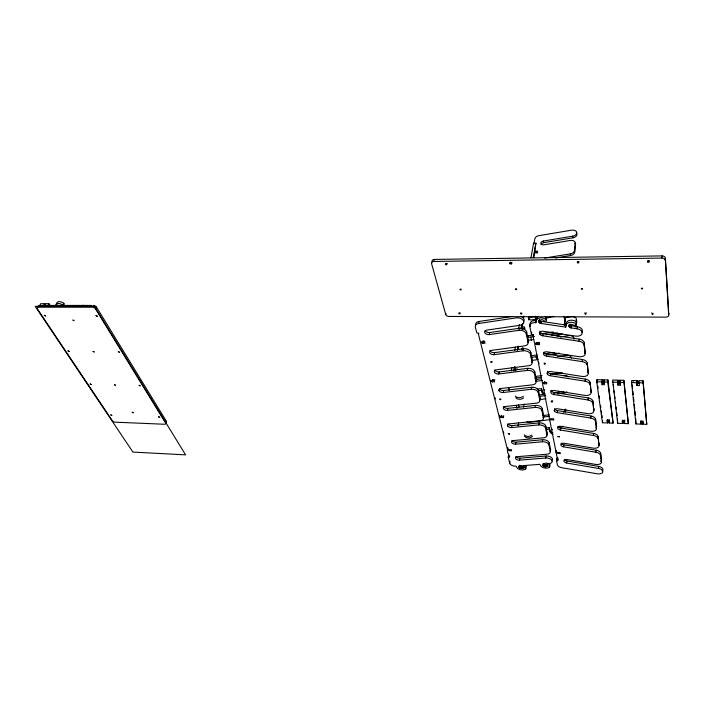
<?xml version="1.0" encoding="UTF-8"?>
<svg xmlns="http://www.w3.org/2000/svg" width="704" height="704" viewBox="0 0 704 704"><rect width="100%" height="100%" fill="white"/><g stroke="black" fill="none" stroke-linecap="round" stroke-linejoin="round"><path stroke-width="1.06" d="M668.624 312.057L665.535 260.295L665.482 261.378M431.834 262.548L431.561 263.56L445.764 314.591A2.763 1.804 13.4 0 0 448.941 316.457L665.773 317.134A3.062 1.998 3 0 0 668.703 315.146L668.8 312.99A3.062 1.998 3 0 1 668.457 313.984M503.73 406.586A3.194 1.892 10.9 0 0 507.883 408.364L535.436 405.416A5.174 3.071 9.8 0 1 542.256 408.698L543.726 415.897L543.435 417.921A5.148 3.018 9.8 0 1 540.074 420.798L509.485 423.843A3.142 1.822 10.9 0 0 507.487 425.181L507.478 425.339A3.142 1.822 10.9 0 0 511.676 427.574L538.815 424.926A5.095 2.957 9.8 0 1 545.512 428.12L546.929 435.054A5.051 2.904 9.8 0 1 543.611 437.809L513.524 440.546A3.089 1.76 10.8 0 0 511.746 442.605A3.089 1.76 10.8 0 0 515.671 444.154L542.362 441.769A5.007 2.842 9.8 0 1 548.935 444.884L550.299 451.572A4.972 2.798 9.8 0 1 547.026 454.194L517.431 456.667A3.036 1.69 10.8 0 0 515.486 457.882L515.478 458.031A3.036 1.69 10.8 0 0 519.517 460.143L545.785 458.005A4.919 2.737 9.8 0 1 551.989 460.434A4.919 2.737 9.8 0 1 548.988 463.61C541.138 461.393 541.42 468.688 547.474 466.127A1.214 0.678 9.8 0 1 548.539 465.942L548.856 466.013A1.214 0.678 9.8 0 1 549.639 466.954L549.569 467.034A4.884 2.702 9.9 0 1 546.99 468.098L546.41 468.134A4.884 2.702 9.9 0 1 540.619 465.652L539.845 464.323L520.388 465.863C516.648 466.822 522.086 470.114 523.6 467.984A1.197 0.66 10.6 0 1 525.096 467.914A1.197 0.66 10.6 0 1 525.747 468.802L525.686 468.882A4.814 2.658 10.7 0 1 521.145 469.867A4.814 2.658 10.7 0 1 516.868 467.509L516.076 466.198A4.822 2.666 10.9 0 1 509.714 463.223L508.218 457.301L508.543 455.33M586.45 312.919C583 313.562 587.03 315.41 585.64 313.438M662.042 255.904A3.212 2.218 1.8 0 1 665.394 258.078L665.289 260.251A3.221 2.218 1.8 0 0 661.918 258.069L662.042 255.904L434.315 259.433A2.886 1.998 14.2 0 0 432.098 261.536M642.778 420.904L642.761 424.186L646.756 424.327L643.025 380.75L638.862 380.653L639.426 385.581L636.979 385.519L637.41 381.911L636.83 384.014M642.761 424.186L642.893 422.092M646.756 424.327L643.025 380.75M637.41 381.911L637.287 380.618L631.743 380.494L631.585 382.606L635.932 423.94L641.247 424.134L640.842 420.834M641.133 422.937L641.265 420.851M641.247 424.134L641.379 422.039M635.932 423.94L635.73 418.59M636.979 385.519L636.979 381.902M637.27 384.023L637.287 380.618M624.404 420.262L624.378 423.526L628.329 423.667L623.832 380.31L619.714 380.222L620.294 385.123L617.883 385.062L618.156 380.186L612.682 380.063L617.628 423.28L622.882 423.474L623.049 421.388M624.246 422.338L624.818 420.27M622.882 423.474L622.908 420.209M624.378 423.526L624.536 421.441M628.329 423.667L623.832 380.31M622.741 422.286L622.494 420.191M619.687 383.61L619.714 380.222M620.294 385.123L620.47 383.02M617.628 423.28L617.522 419.038M617.883 385.062L618.059 382.958L619.67 383.002M618.156 380.186L617.98 382.29L612.489 382.158M609.004 421.802L609.189 419.725L609.162 422.981L613.078 423.113L607.948 379.958L603.874 379.861L603.671 381.955L604.472 384.736L602.078 384.683L602.334 379.826L596.904 379.702L596.693 381.788L602.474 422.743L607.684 422.928L607.71 419.681L607.684 422.928M609.162 422.981L609.347 420.904M556.486 460.346L557.7 460.398L557.955 458.401L556.732 458.339L556.486 460.346L557.366 464.79A4.937 2.737 9.3 0 0 561.722 467.711L597.23 473.783A4.998 2.746 8.2 0 0 602.782 471.944A4.998 2.746 8.2 0 0 598.488 468.415L566.658 463.003A3.106 1.734 9.1 0 1 563.922 460.786A3.106 1.734 9.1 0 1 567.31 459.606L595.778 464.429A5.051 2.807 8.1 0 0 601.401 461.93L600.609 453.244A5.078 2.86 8 0 0 596.209 450.217L563.86 444.805A3.15 1.795 9 0 1 561.158 443.159M607.526 421.749L607.306 419.663M601.401 461.93L600.609 453.244M613.078 423.113L607.754 382.052L607.948 379.958M600.415 455.286A5.086 2.851 8.1 0 0 596.015 452.25L563.614 446.829A3.159 1.795 9 0 1 560.824 444.541A3.159 1.795 9 0 1 564.265 443.291L593.243 448.131A5.139 2.922 8 0 0 598.963 445.5L598.136 436.55A5.166 2.966 7.9 0 0 593.648 433.435L560.718 428.014A3.212 1.866 9 0 1 557.955 426.325M602.474 422.743L602.668 420.675M598.488 468.415L598.673 466.391L566.896 460.997A3.098 1.734 9.1 0 1 564.238 459.395M596.015 452.25L596.209 450.217M598.963 445.5L598.136 436.55M603.847 383.24L603.874 379.861M597.942 438.601A5.174 2.966 7.9 0 0 593.446 435.486L560.463 430.047A3.212 1.866 9 0 1 557.612 427.689A3.212 1.866 9 0 1 561.106 426.378L590.612 431.218A5.227 3.036 7.9 0 0 596.429 428.454L595.575 419.223A5.262 3.08 7.8 0 0 590.999 416.011L557.454 410.59A3.265 1.945 8.9 0 1 554.576 408.672M602.078 384.683L602.334 379.826M593.446 435.486L593.648 433.435M596.429 428.454L595.575 419.223M595.364 421.291A5.271 3.08 7.8 0 0 590.779 418.07L557.19 412.632A3.274 1.936 9 0 1 554.365 410.89L554.259 410.37A3.274 1.936 9 0 1 557.832 408.813L587.884 413.653A5.324 3.15 7.8 0 0 593.798 410.74L592.909 401.227A5.359 3.203 7.7 0 0 588.236 397.918L554.057 392.489A3.326 2.015 8.9 0 1 551.091 390.342M590.779 418.07L590.999 416.011M593.798 410.74L592.909 401.227M592.698 403.304A5.368 3.203 7.7 0 0 588.016 399.986L553.784 394.539A3.335 2.015 8.9 0 1 550.818 392.031A3.335 2.015 8.9 0 1 554.426 390.562L585.05 395.41A5.421 3.282 7.7 0 0 591.061 392.339L590.137 382.518A5.456 3.335 7.6 0 0 585.367 379.095L550.537 373.674A3.388 2.103 8.9 0 1 547.492 371.272M588.016 399.986L588.236 397.918M591.061 392.339L590.137 382.518M544.377 389.69L544.509 390.676M589.917 384.595A5.465 3.335 7.6 0 0 585.138 381.181L550.246 375.734A3.397 2.103 8.9 0 1 547.395 374.07L547.307 373.886A3.397 2.103 8.9 0 1 550.889 371.589L582.102 376.429A5.526 3.414 7.6 0 0 588.218 373.199L587.259 363.053A5.562 3.476 7.5 0 0 582.384 359.524L546.867 354.103A3.458 2.191 8.9 0 1 543.875 352.202M585.138 381.181L585.367 379.095M588.218 373.199L587.259 363.053M587.022 365.138A5.57 3.476 7.5 0 0 582.146 361.61L546.568 356.171A3.458 2.191 8.9 0 1 543.462 353.487A3.458 2.191 8.9 0 1 547.202 351.842L579.031 356.682A5.632 3.564 7.4 0 0 585.262 353.267L584.258 342.786A5.667 3.626 7.4 0 0 579.278 339.134L543.048 333.731A3.52 2.279 8.9 0 1 539.871 331.162M582.146 361.61L582.384 359.524M585.262 353.267L584.012 344.881L584.258 342.786M566.658 463.003L566.896 460.997M584.012 344.881A5.676 3.626 7.4 0 0 579.022 341.229L579.278 339.134M651.71 312.893C655.442 314.758 649.757 314.653 653.013 313.526M579.022 341.229L542.74 335.808A3.529 2.279 8.9 0 1 539.757 334.03L539.669 333.837A3.529 2.279 8.9 0 1 543.365 331.285L575.837 336.116A5.746 3.714 7.3 0 0 582.164 333.291A5.746 3.714 7.3 0 0 577.122 328.786L577.377 326.691L571.155 325.741L569.246 324.298M563.614 446.829L563.86 444.805M575.626 326.691L575.863 324.746M576.233 321.834L576.47 319.898A4.611 3.318 -7.7 0 0 571.349 316.615L564.036 317.724M577.122 328.786L570.891 327.835L568.894 326.146L569.386 324.834L570.803 324.236L574.121 325.195A1.443 0.942 7.3 0 0 575.502 325.538L575.854 325.468A1.443 0.942 7.3 0 0 576.365 324.21L576.523 321.992A5.755 3.758 7.4 0 0 572.862 320.32L572.15 320.223A5.755 3.758 7.4 0 0 566.298 323.25L565.734 327.105L541.306 323.506C536.052 322.458 541.394 317.469 544.06 320.778A1.426 0.933 8.7 0 0 545.934 320.989A1.426 0.933 8.7 0 0 546.251 319.792L546.128 319.678A5.711 3.74 8.9 0 0 540.012 317.935A5.711 3.74 8.9 0 0 536.087 320.936L535.858 322.705A5.667 3.696 9.2 0 0 529.813 326.348L531.397 334.277L533.553 334.752L532.954 335.21L534.547 343.253L538.947 343.024L539.255 344.608L536.853 344.582L537.126 342.232M565.127 412.21A4.946 3.863 -7.1 0 0 565.541 410.978L565.787 408.998M575.978 327.246L576.47 319.898M560.463 430.047L560.718 428.014M557.7 460.398C559.161 460.055 556.054 458.92 557.814 457.688M570.557 327.73L570.821 325.635M570.891 327.835L571.155 325.741M571.243 327.914L571.507 325.82M556.538 451.238L556.283 453.244L560.322 453.658L560.076 452.399L556.125 452.434L556.38 450.428M535.858 322.705L536.422 318.859A5.702 3.74 8.8 0 1 538.199 316.51M569.087 326.621L569.36 324.526M569.246 326.841L569.518 324.755M569.439 327.061L569.712 324.966M569.677 327.254L569.95 325.16M569.941 327.43L570.214 325.336M570.24 327.589L570.504 325.494M549.586 467.034L549.903 464.966A1.214 0.678 9.8 0 0 549.12 464.015L548.803 463.954A1.214 0.678 9.8 0 0 547.738 464.138L545.53 464.737L543.198 463.549M557.19 412.632L557.454 410.59M546.902 466.532L547.166 464.534M547.105 466.426L547.369 464.438M547.281 466.303L547.545 464.314M565.734 327.105L566.298 323.25M547.404 466.198L547.659 464.2M550.299 451.572L550.563 449.566L549.199 442.878A4.998 2.842 9.7 0 0 542.643 439.754L515.988 442.165A3.08 1.76 10.8 0 1 511.931 440.308M553.784 394.539L554.057 392.489M545.785 458.005L546.049 456.007A4.91 2.746 9.8 0 1 551.03 457.204A4.91 2.746 9.8 0 1 552.314 460.161M544.667 466.62L544.931 464.631M544.966 466.682L545.23 464.693M564.282 325.389L565.127 319.123A4.954 3.555 -8.4 0 0 563.798 316.404M555.65 257.946L570.53 255.526A4.664 3.142 -8.6 0 0 574.605 252.34L575.344 243.408A4.646 3.098 -8.7 0 0 570.196 240.46L543.963 244.798A2.86 1.91 -10 0 1 540.857 243.382A2.86 1.91 -10 0 1 543.391 241.032L572.739 236.157A4.602 3.036 -8.7 0 0 576.734 232.408A4.602 3.036 -8.7 0 0 571.639 230.182L538.877 235.664A4.55 3.018 -10.3 0 0 534.846 238.735L534.002 243.61M545.266 466.726L545.53 464.737M545.565 466.743L545.838 464.754M545.864 466.743L546.128 464.754M564.837 324.949L565.127 319.123M574.605 252.34L575.344 243.408M548.935 444.884L549.199 442.878M546.154 466.726L546.418 464.728M546.418 466.682L546.691 464.684M546.674 466.611L546.938 464.622M546.929 435.054L547.202 433.039L545.794 426.105A5.086 2.957 9.7 0 0 539.106 422.902L512.01 425.577A3.142 1.822 10.8 0 1 507.936 423.834M543.048 465.705L543.321 463.716M543.198 465.872L543.47 463.883M543.382 466.03L543.655 464.042M543.594 466.18L543.866 464.191M543.831 466.312L544.104 464.323M544.095 466.426L544.368 464.446M544.377 466.532L544.641 464.543M545.512 428.12L545.794 426.105M550.246 375.734L550.537 373.674M542.362 441.769L542.643 439.754M543.435 417.921L541.966 410.731L542.256 408.698M536.8 344.3L534.75 344.274L542.3 382.492L546.542 382.334L546.823 383.803L544.518 383.742L544.764 381.436M538.815 424.926L539.106 422.902M541.966 410.731A5.183 3.071 9.8 0 0 535.137 407.44L507.54 410.37A3.194 1.892 10.9 0 1 503.466 408.751A3.194 1.892 10.9 0 1 505.287 406.507L536.395 403.146A5.236 3.142 9.8 0 0 539.81 400.136L540.109 398.094L538.586 390.623A5.271 3.194 9.8 0 0 531.626 387.253L503.598 390.491A3.247 1.971 11 0 1 499.453 388.846M546.568 356.171L546.867 354.103M539.81 400.136L538.278 392.656L538.586 390.623M546.128 319.678L546.454 317.592A5.702 3.74 8.8 0 0 544.826 316.545M525.694 468.882L526.038 466.831A1.197 0.66 10.6 0 0 525.395 465.942A1.197 0.66 10.6 0 0 523.899 466.013C522.324 468.142 518.698 463.98 519.402 467.729M535.137 407.44L535.436 405.416M522.042 468.591L522.342 466.62M522.324 468.565L522.623 466.602M542.74 335.808L543.048 333.731M522.588 468.53L522.887 466.558M522.834 468.459L523.134 466.488M538.278 392.656A5.28 3.194 9.8 0 0 531.318 389.286L503.237 392.506A3.256 1.971 11 0 1 498.995 390.685L498.872 390.157A3.256 1.971 11 0 1 500.931 388.502L532.576 384.806A5.333 3.265 9.8 0 0 536.034 381.647L536.342 379.606L534.767 371.826A5.368 3.326 9.8 0 0 527.666 368.368L499.145 371.932A3.309 2.05 11.1 0 1 494.762 369.882M523.054 468.38L523.354 466.409M523.248 468.274L523.547 466.303M523.415 468.16L523.714 466.189M523.538 468.054L523.82 466.074M536.034 381.647L534.45 373.877L534.767 371.826M520.045 468.16L520.344 466.198M539.255 344.608L539.572 342.549L537.178 342.522L536.853 344.582M520.3 468.283L520.599 466.312M520.573 468.38L520.881 466.409M520.863 468.468L521.162 466.497M521.154 468.53L521.462 466.558M521.453 468.574L521.761 466.602M521.752 468.591L522.051 466.62M539.748 322.846C540.866 320.98 538.683 318.358 539.026 321.974M540.012 323.022L540.074 320.769M540.311 323.18L540.338 320.945M540.628 323.312L540.628 321.103M519.517 460.143L519.825 458.172A3.036 1.698 10.7 0 1 515.9 456.509M540.962 323.426L540.945 321.235M519.042 467.218L519.35 465.256M541.306 323.506L541.279 321.35M519.13 467.394L519.438 465.423M531.318 389.286L531.626 387.253M519.253 467.562L519.561 465.59M519.587 467.887L519.895 465.916M519.807 468.028L520.106 466.057M534.45 373.877A5.377 3.318 9.8 0 0 527.34 370.41L498.775 373.956A3.318 2.05 11.2 0 1 494.534 372.258A3.318 2.05 11.2 0 1 496.399 369.802L528.607 365.746A5.438 3.406 9.9 0 0 532.118 362.428L532.435 360.378L530.798 352.29A5.465 3.458 9.9 0 0 523.547 348.726L494.516 352.634A3.37 2.138 11.3 0 1 489.993 350.337M538.947 321.737L539.273 319.669M539.15 322.212L539.475 320.135M539.308 322.432L539.634 320.364M539.51 322.643L539.836 320.575M536.087 320.936L536.422 318.859M523.538 407.176L524.04 404.026M518.118 425.955L518.619 422.822M527.34 370.41L527.666 368.368M515.671 444.154L515.988 442.165M532.118 362.428L530.464 354.341L530.798 352.29M509.714 463.223L510.03 461.261M531.397 334.277L531.731 332.209M529.813 326.348L530.156 324.28A5.658 3.696 9.2 0 1 536.193 320.628M530.464 354.341A5.474 3.458 9.9 0 0 523.204 350.777L494.129 354.666A3.379 2.13 11.3 0 1 489.808 352.933A3.379 2.13 11.3 0 1 491.691 350.354L524.48 345.902A5.535 3.546 9.9 0 0 528.035 342.426L528.37 340.366L526.662 331.945A5.57 3.608 9.9 0 0 519.262 328.284L489.702 332.561A3.441 2.226 11.5 0 1 485.206 330.59M507.989 448.466L507.654 450.446L511.588 450.842L511.28 449.601L507.461 449.645L507.786 447.665M511.676 427.574L512.01 425.577M523.204 350.777L523.547 348.726M528.035 342.426L526.319 334.013L526.662 331.945M507.54 410.37L507.883 408.364M514.554 370.207L515.108 366.96M518.074 349.642L518.628 346.394M521.778 327.994L522.518 323.664M523.442 318.252L523.82 316.087M533.826 257.646L535.946 242.88L533.262 257.541M522.122 329.604L522.667 326.366M535.313 252.278L537.258 252.49L537.486 251.117L535.471 251.398M513.779 370.955L514.518 366.634M517.308 350.434L518.047 346.113M521.013 328.83L521.761 324.509M511.28 370.911L511.843 367.673M514.844 350.398L515.407 347.16M518.602 328.812L519.35 324.491M530.983 257.576L533.65 242.933L533.984 243.628M501.521 415.325L501.23 417.56L503.386 417.639L503.73 415.642M483.032 340.912L482.689 343.218L485.012 343.244L484.625 341.686L480.383 341.915L478.342 333.784L478.896 333.335L476.784 332.86L475.323 327.087A5.526 3.582 11.8 0 1 478.65 323.497L516.278 317.865A5.65 3.696 10 0 1 523.494 320.778A5.65 3.696 10 0 1 520.177 325.248L486.798 330.123A3.441 2.226 11.5 0 0 484.889 332.816A3.441 2.226 11.5 0 0 489.298 334.594L518.91 330.343L519.262 328.284M501.23 417.56L501.574 415.562M503.237 392.506L503.598 390.491M507.461 449.645L499.321 417.261L499.673 415.263M495.158 398.983L495.343 397.98M498.775 373.956L499.145 371.932M482.627 342.945L480.638 342.918L490.107 380.582L494.19 380.424L494.551 381.867L492.316 381.814L492.633 379.544M492.316 381.814L492.694 379.799L494.93 379.852M494.129 354.666L494.516 352.634M489.298 334.594L489.702 332.561M482.689 343.218L483.102 341.194L484.642 341.211M478.65 323.497L479.081 321.464L512.354 316.457M445.764 314.591L446.002 313.579M431.561 263.56A2.895 1.989 14.4 0 1 433.778 261.457L434.315 259.433M510.277 262.17L510.55 262.882L511.562 262.962M165.572 422.998L95.498 308.906A2.534 1.408 26.1 0 0 92.338 307.217L38.306 307.208A2.508 1.338 27.2 0 0 37.382 308.862L112.385 420.781A2.191 1.091 23 0 0 115.13 422.171L164.463 424.248A2.218 1.135 21.9 0 0 165.572 422.998L166.346 421.23L96.483 307.111A2.526 1.408 26.1 0 0 93.333 305.422L92.831 306.319L90.719 306.319L91.212 305.422L39.688 305.448L40.735 303.688L44.774 303.688L45.276 304.929M95.498 308.906L96.483 307.111M63.545 304.489A1.25 0.678 26.9 0 0 63.826 303.318L62.674 304.99A5.007 2.719 26.8 0 0 57.71 303.459A5.007 2.719 26.8 0 0 55.774 305.721M47.907 305.448L48.946 303.679L50.142 305.501M43.727 305.448L44.774 303.688M44.88 305.448L45.918 303.679L48.946 303.679M41.395 305.448L40.867 306.328L38.834 306.328L39.362 305.448A2.499 1.338 27.2 0 0 38.218 306.671M447.348 263.648L445.984 263.666M460.354 312.946C456.254 313.447 462.044 314.934 459.043 312.937M579.075 261.8L578.151 262.09L577.43 261.518M552.754 400.928L551.487 400.893M521.99 313.174C517.977 313.817 524.207 314.908 520.626 312.928M492.043 361.522L491.506 361.583M541.138 244.675A2.86 1.91 -10 0 1 543.673 242.669L572.977 237.802A4.594 3.036 -8.7 0 0 576.286 232.857M544.729 258.042L570.284 253.871A4.673 3.142 -8.7 0 0 574.367 250.686M535.735 316.51L531.414 317.17A3.045 2.191 -10.1 0 0 528.73 319.986M537.046 319.062L531.661 319.88A3.045 2.191 -10.1 0 1 528.704 318.965A3.045 2.191 -10.1 0 1 529.056 316.501M545.67 317.742L554.286 316.422M546.014 317.9L550.334 317.24M526.97 336.002A3.098 2.27 -10.2 0 1 527.754 335.808L533.069 335.007M540.496 333.898L553.238 331.98M527.56 337.55A3.098 2.27 -10.2 0 1 528.088 337.436L534.45 336.486M546.11 334.734L557.665 333.027M551.584 335.491L562.162 333.907M527.78 340.358A3.098 2.27 -10.2 0 0 528.317 340.314L533.588 339.53M560.384 336.899L568.876 335.632A4.682 3.432 -7.5 0 1 574.094 338.932M530.772 355.854L537.258 354.904M544.817 353.795L554.541 352.37M531.106 357.482L537.574 356.532M548.363 354.957L556.996 353.69A5.06 3.749 -8.2 0 0 559.055 353.038M551.989 354.517L559.513 353.417M557.691 356.558L566.324 355.3A4.761 3.555 -7.4 0 1 571.56 357.984M537.724 359.603L532.356 360.386A5.43 3.406 9.8 0 1 531.846 362.393M535.594 376.438L541.983 375.522M551.558 374.158L553.687 373.85A5.157 3.89 -8.2 0 0 557.234 372.108M556.063 373.683L562.399 372.777M534.864 378.215L541.244 377.3M536.272 379.535L541.543 378.787M535.999 381.33L542.326 380.433M537.293 389.162L541.517 388.573L541.842 390.192L538.683 390.641M538.956 394.988L544.333 394.24M554.004 392.885L562.61 391.688M539.264 396.484L545.706 395.586M557.506 393.941L563.948 393.043A4.858 3.731 -7.2 0 0 566.861 391.802M539.51 399.652L545.943 398.763M542.942 415.598L549.287 414.735M543.25 417.094L549.578 416.231M544.518 383.742L542.485 383.434L549.472 418.792L553.564 418.695L553.828 420.05L549.648 419.663L529.769 422.294A3.08 2.429 -9.5 0 1 526.988 421.441M546.11 428.041L549.305 427.618L549.85 430.989A5.007 3.986 -7.2 0 0 553.089 434.254M546.41 429.537L549.604 429.106M545.186 363.405C542.018 364.32 547.562 364.69 544.113 362.947M519.825 458.172L546.049 456.007M533.421 243.54L535.674 243.496M537.777 252.745L535.762 253.026L535.506 251.152M433.778 261.457L661.918 258.069M509.784 262.495L511.949 262.469M509.582 263.534C515.812 263.63 507.179 264.642 510.946 262.918M44.255 304.568L45.399 304.559M522.298 328.539L524.41 328.548L524.674 326.973L522.57 326.955L522.852 328.865L525.008 328.601M523.494 349.184L522.113 349.166L522.271 348.234L522.139 349.439M517.581 369.019L515.398 368.975L515.706 370.894M602.228 380.873L603.777 380.908M618.068 381.234L619.626 381.269M637.208 381.674L638.783 381.709M618.314 381.471L618.13 383.574M596.693 381.788L602.131 381.92M603.671 381.955L607.754 382.052M619.538 382.325L623.665 382.422M631.585 382.606L637.138 382.73M638.713 382.774L642.884 382.87M602.281 382.589L604.674 382.65M637.129 383.407L638.757 383.442M492.254 381.559L490.336 381.515L499.101 416.398L503.052 416.302L503.386 417.639M609.233 420.438L606.927 420.358L607.112 421.731M499.321 417.261L501.169 417.322M642.646 422.998L642.928 421.617L640.57 421.538L640.71 422.928M607.781 421.89L609.259 421.942M622.97 422.426L624.457 422.479M641.318 423.086L642.822 423.139M508.218 457.301C512.635 458.102 505.912 452.47 507.654 450.446M491.357 361.654C488.981 362.542 493.935 362.815 491.137 361.469M510.954 263.032L511.676 263.481M541.631 321.429L566.016 325.019M585.49 313.447L584.804 312.91M62.814 305.087L62.806 305.087A1.25 0.678 26.9 0 1 63.246 305.914M523.389 348.814L522.421 348.762L522.245 349.501M546.445 317.601L546.559 317.706A1.426 0.942 8.6 0 1 546.093 318.965M576.506 322.001L576.629 322.106A1.443 0.942 7.3 0 1 576.11 323.365M552.323 429.959L552.033 429.009M503.422 431.922L503.791 433.391M498.872 390.174L498.995 390.685M507.487 425.198L507.681 425.999M516.226 405.302L516.956 408.478M518.566 404.923L519.05 407.044M527.754 335.808L528.088 337.436M545.442 395.349A5.218 4.013 -8.4 0 1 542.089 392.084L541.772 390.465A5.227 4.013 -8.4 0 0 545.125 393.721M549.305 427.618L549.85 430.989M530.816 337.11L531.458 340.34M530.156 324.28L530.552 326.26M556.732 458.339L557.269 461.014M538.604 361.962L538.947 363.704M549.648 419.663L556.125 452.434M556.283 453.244L557.559 459.694M535.577 316.158L536.184 319.352M535.093 316.844L535.7 320.03M539.642 333.432L539.748 334.013M547.21 373.146L547.386 374.044M554.259 410.37L554.356 410.863M559.231 426.29L559.513 427.786A4.99 3.951 -7 0 0 562.751 426.263M565.541 410.978L565.277 409.464A4.946 3.863 -7.1 0 1 563.482 412.183M563.684 391.538L563.948 393.043M543.391 241.032L543.673 242.669M570.284 253.871L570.53 255.526M572.739 236.157L572.977 237.802M596.904 379.702L597.362 382.941M597.819 386.17L598.118 388.326M599.183 395.877L599.482 398.033M600.547 405.583L600.846 407.739M601.304 410.969L601.603 413.125M601.911 415.281L602.21 417.437M541.517 388.573L542.089 392.084M613.219 384.393L613.483 386.558M614.029 390.887L614.293 393.052M614.698 396.299L614.97 398.473M615.375 401.72L615.639 403.885M616.044 407.132L616.317 409.297M616.722 412.544L617.118 415.791M622.327 422.277L622.169 420.886L624.492 420.974L624.659 422.356M632.192 384.85L632.535 388.115M632.878 391.38L633.222 394.645M633.565 397.91L633.908 401.174M634.242 404.439L634.7 408.786M634.929 410.969L635.386 415.325M633.134 380.521L633.222 381.383M665.342 259.16L668.703 315.146M166.346 421.23A2.209 1.135 21.9 0 1 165.713 422.462M56.804 303.961A4.998 2.719 26.9 0 1 58.74 301.69A4.998 2.719 26.9 0 1 63.703 303.222M81.224 305.8A4.998 2.763 26.3 0 1 83.512 305.422L84.075 305.501A4.998 2.763 26.3 0 1 85.246 305.809M55.167 305.835A5.016 2.719 26.8 0 1 60.016 305.844M577.377 326.691A5.738 3.722 7.3 0 1 581.926 332.297M585.499 351.173A5.623 3.564 7.4 0 1 584.707 353.32M588.447 371.105A5.518 3.423 7.5 0 1 588.166 372.539M591.281 390.262A5.412 3.282 7.6 0 1 590.999 391.635M594.009 408.672A5.315 3.159 7.7 0 1 593.842 409.781M596.631 426.395A5.218 3.036 7.9 0 1 595.971 428.12M599.157 443.458A5.13 2.922 8 0 1 598.743 444.849M601.594 459.897A5.042 2.816 8.1 0 1 600.846 461.56M598.673 466.391A4.99 2.754 8.1 0 1 602.219 470.985M566.025 325.336A5.764 3.758 7.5 0 1 571.877 322.318L572.598 322.414A5.764 3.758 7.5 0 1 576.259 324.095M649.246 260.814A0.898 0.616 2.5 0 1 647.698 260.832M475.693 324.773A5.509 3.582 11.8 0 1 479.081 321.464M551.813 460.733A4.91 2.746 9.8 0 1 551.646 460.865M550.563 449.566A4.963 2.798 9.7 0 1 550.167 451.018M547.202 433.039A5.051 2.913 9.7 0 1 546.691 434.685M543.726 415.897A5.139 3.018 9.8 0 1 543.136 417.674M540.109 398.094A5.227 3.142 9.8 0 1 539.642 399.81M536.342 379.606A5.324 3.274 9.8 0 1 536.105 381.084M528.37 340.366A5.526 3.546 9.9 0 1 527.63 342.628M521.092 316.404A5.641 3.696 10 0 1 523.433 321.851M518.91 330.343A5.579 3.608 10 0 1 526.319 334.013M525.994 466.91A4.805 2.658 10.7 0 1 525.369 467.403M549.842 465.045A4.884 2.71 9.9 0 1 549.551 465.309M509.256 390.315A5.139 3.951 -10.9 0 1 509.3 389.919L508.922 388.309A5.148 3.951 -11 0 0 509.203 390.227M564.96 318.938A4.946 3.555 -8.3 0 1 565.4 320.778M574.834 243.109A4.638 3.098 -8.7 0 1 575.582 245.062M558.307 372.566A5.148 3.89 -8.2 0 1 555.966 374.88M556.802 336.063A5.034 3.687 -8.3 0 1 560.877 336.838M523.618 397.936A5.174 3.995 -10.5 0 1 515.75 397.734M523.266 396.326A5.183 3.995 -10.5 0 1 515.381 396.132M550.942 390.773A1.311 1.003 -8.2 0 1 551.267 391.732M563.684 375.637A4.84 3.678 -7.3 0 1 568.269 377.027M538.102 359.207A2.93 2.182 -9.3 0 1 536.325 356.532M576.206 319.616A4.602 3.318 -7.6 0 1 576.708 321.429M573.364 338.219A4.682 3.432 -7.5 0 1 573.954 338.923M536.466 358.609A2.93 2.182 -9.3 0 1 537.478 357.042M531.802 435.107A4.972 3.969 -9.5 0 1 524.216 434.826M552.798 432.766A5.016 3.986 -7.3 0 1 549.551 429.493M532.55 436.198A4.963 3.969 -9.5 0 1 524.559 436.304M551.214 401.57C552.473 403.418 553.15 400.321 551.214 401.57M577.298 262.416C578.732 264.81 579.603 260.656 577.298 262.416M581.328 288.754C582.56 290.796 583.326 287.276 581.328 288.754M508.253 433.717L509.617 434.034L508.253 433.717M523.336 348.251C522.034 350.266 521.602 346.667 523.336 348.251M641.335 288.42C642.532 290.497 643.456 286.898 641.335 288.42M557.938 436.489L559.319 436.823L557.938 436.489M44.387 315.418L45.628 316.07L44.458 315.339M445.57 264.106C446.406 266.526 448.07 262.891 445.57 264.106M460.108 289.318C460.768 291.368 462.326 288.314 460.108 289.318M72.996 320.144L74.087 320.725L73.058 320.074M68.059 350.874L69.247 351.49L68.059 350.874M96.017 315.577L97.266 316.237L96.017 315.577M93.086 351.393L94.142 351.947L93.086 351.393M90.165 383.979L91.309 384.56L90.165 383.979M515.627 289.01C516.287 291.122 517.915 287.962 515.627 289.01M118.325 351.683L119.522 352.317L118.404 351.613M114.532 384.78L115.553 385.29L114.541 384.771M499.805 399.115C500.518 401.034 502.031 398.235 499.805 399.115M110.836 414.946L111.936 415.501L110.906 414.885M139.128 385.361L140.272 385.959L139.207 385.299M132.22 412.262L133.197 412.764L132.22 412.262M158.567 416.821L159.702 417.314L158.567 416.821M94.459 306.363L35.2 306.372L132.924 452.082L185.592 454.854L94.459 306.363M647.777 262.038A0.898 0.616 2.6 0 0 649.264 261.747A0.898 0.616 2.6 0 0 648.111 260.999A0.898 0.616 2.6 0 0 647.777 262.038"/></g></svg>
